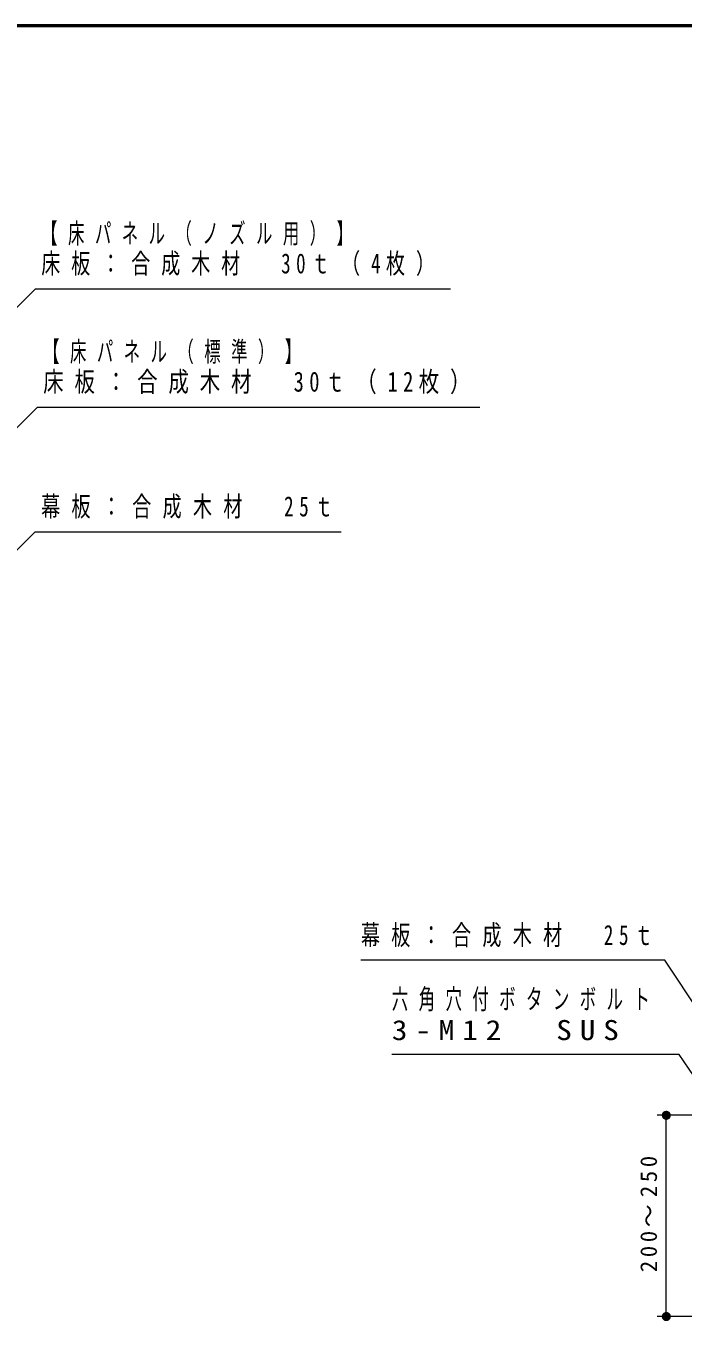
# Model space of a CAD drawing. Units: millimetres on the paper. Extents: x -385 to 0, y -594 to 267.
# Drawn here: x -248.1 to -175.8, y 124.8 to 267 of the extents above; entities that cross this region are included whole.
import ezdxf

# ---------------------------------------------------------------- set-up
doc = ezdxf.new("R2010")
doc.units = ezdxf.units.MM
for name, color, linetype, lineweight in [('1_10', 7, 'Continuous', 25), ('1_40', 7, 'Continuous', 25), ('LY_3', 7, 'Continuous', 13)]:
    doc.layers.add(name, color=color, linetype=linetype, lineweight=lineweight)
doc.styles.add('ＭＳ ゴシック', font='')
doc.styles.get('ＭＳ ゴシック').set_extended_font_data('MS Gothic')

# ---------------------------------------------------------------- blocks, each defined once
blk = doc.blocks.new('filled_dot')
at = {"color": 0, "linetype": 'Continuous', "lineweight": -2, "const_width": 1.25}
blk.add_lwpolyline([(-0.625, 0, 1), (0.625, 0, 1)], format="xyb", close=True, dxfattribs=at)

msp = doc.modelspace()

# ---------------------------------------------------------------- linework, layer by layer
at = {"layer": '1_10', "lineweight": 13}
for p, q in [((-168.396, 147.354), (-178.696, 147.354)), ((-177.696, 125.254), (-177.696, 147.354)), ((-168.696, 125.254), (-178.696, 125.254))]:
    msp.add_line(p, q, dxfattribs=at)
for points in [[(-166.259, 146.943), (-177.871, 164.382), (-211.268, 164.382)], [(-168.582, 142.76), (-176.29, 154.047), (-207.871, 154.047)]]:
    msp.add_lwpolyline(points, dxfattribs=at)
at = {"layer": '1_40', "lineweight": 13}
for points in [[(-282.935, 202.236), (-247.046, 238.125), (-201.406, 238.125)], [(-266.008, 206.113), (-246.832, 225.139), (-198.193, 225.139)], [(-252.303, 206.209), (-247.059, 211.454), (-213.419, 211.454)]]:
    msp.add_lwpolyline(points, dxfattribs=at)
at = {"layer": 'LY_3', "lineweight": 50}
msp.add_line((0, 267), (-385, 267), dxfattribs=at)

# ---------------------------------------------------------------- block references
at = {"layer": '1_10', "lineweight": 13, "xscale": 0.4, "yscale": 0.4}
for p, rotation in [((-177.696, 147.354), 270), ((-177.696, 125.254), 90)]:
    msp.add_blockref('filled_dot', p, dxfattribs=dict(at, rotation=rotation))

# ---------------------------------------------------------------- texts
at = {"layer": '1_10', "char_height": 2.199, "attachment_point": 4, "style": 'ＭＳ ゴシック'}
for s, insert in [('\\T1.59;\\W0.7;幕板：合成木材\u300025ｔ', (-211.268, 167.032)), ('\\T1.64;\\W0.6;六角穴付ボタンボルト', (-207.871, 159.997)), ('\\T1.5;\\W1.15;3-M12\u3000SUS', (-207.871, 156.697))]:
    msp.add_mtext(s, dxfattribs=dict(at, insert=insert))
at = {"layer": '1_10', "insert": (-178.696, 136.714), "char_height": 1.833, "attachment_point": 8, "rotation": 90, "style": 'ＭＳ ゴシック'}
msp.add_mtext('\\T1.32;200～250', dxfattribs=at)
at = {"layer": '1_40', "char_height": 2.199, "attachment_point": 4, "style": 'ＭＳ ゴシック'}
for s, insert in [('\\T1.64;\\W0.6;【床パネル（ノズル用）】', (-246.406, 244.075)), ('\\T1.57;\\W0.7;床板：合成木材\u300030ｔ（4枚）', (-246.406, 240.775)), ('\\T1.64;\\W0.6;【床パネル（標準）】', (-246.193, 231.089)), ('\\T1.53;\\W0.75;床板：合成木材\u300030ｔ（12枚）', (-246.193, 227.789)), ('\\T1.59;\\W0.7;幕板：合成木材\u300025ｔ', (-246.419, 214.104))]:
    msp.add_mtext(s, dxfattribs=dict(at, insert=insert))

doc.saveas('drawing.dxf')
